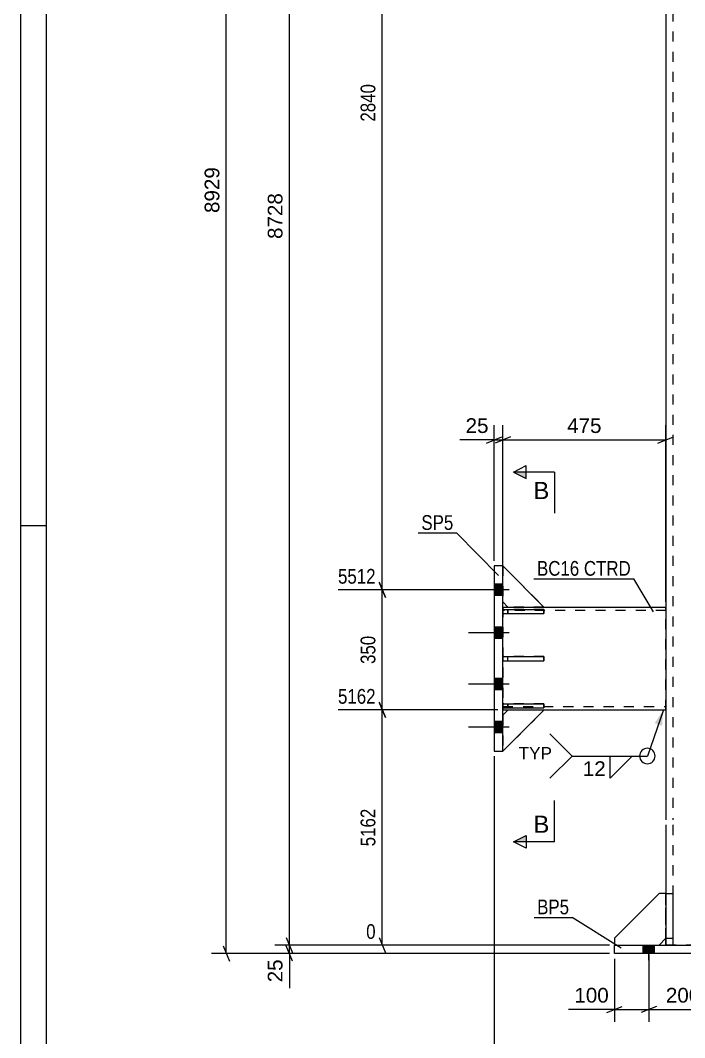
# Model space of a CAD drawing. Header units: millimetres. Extents: x 0 to 841, y 0 to 594.
# Drawn here: x 0 to 129.2, y 198.5 to 396.3 of the extents above; entities that cross this region are included whole.
import ezdxf

# ---------------------------------------------------------------- set-up
doc = ezdxf.new("R2010")
doc.units = ezdxf.units.MM
doc.linetypes.add('DXK_LINE_DOT2', pattern=[3.9198, 1.9599, -1.9599])
doc.styles.add('Arial', font='ARIAL.TTF', dxfattribs={"height": 0.2})
doc.styles.add('Arial Narrow', font='ARIALN.TTF', dxfattribs={"height": 0.2})

# ---------------------------------------------------------------- blocks, each defined once
blk = doc.blocks.new('Unknown-284928707-1132')
at = {"color": 5, "linetype": 'Continuous'}
for p, q in [((0, 594), (0, 0)), ((5, 589), (5, 5)), ((5, 298), (0, 298))]:
    blk.add_line(p, q, dxfattribs=at)
blk = doc.blocks.new('Part-284928707-2675 - 2604')
at = {"color": 7, "linetype": 'DXK_LINE_DOT2'}
for p, q in [((101.82, 263.41), (93.82, 263.41)), ((93.82, 263.41), (93.82, 262.61)), ((94.82, 263.41), (94.82, 262.61)), ((101.82, 262.61), (101.82, 263.41)), ((93.82, 262.61), (101.82, 262.61))]:
    blk.add_line(p, q, dxfattribs=at)
blk = doc.blocks.new('Part-284928707-2612 - 2604')
at = {"color": 7, "linetype": 'DXK_LINE_DOT2'}
for p, q in [((93.82, 283.22), (93.82, 290.22)), ((93.82, 290.22), (101.82, 282.22)), ((94.82, 282.22), (93.82, 283.22)), ((101.82, 282.22), (94.82, 282.22))]:
    blk.add_line(p, q, dxfattribs=at)
blk = doc.blocks.new('Part-284928707-2677 - 2604')
at = {"color": 7, "linetype": 'DXK_LINE_DOT2'}
for p, q in [((101.82, 272.58), (93.82, 272.58)), ((93.82, 272.58), (93.82, 271.78)), ((93.82, 271.78), (101.82, 271.78)), ((94.82, 271.78), (94.82, 272.58)), ((101.82, 271.78), (101.82, 272.58))]:
    blk.add_line(p, q, dxfattribs=at)
blk = doc.blocks.new('Part-284928707-2613 - 2604')
at = {"color": 2, "linetype": 'Continuous'}
for p, q in [((93.82, 290.22), (101.82, 282.22)), ((93.82, 283.22), (94.82, 282.22)), ((94.82, 282.22), (101.82, 282.22))]:
    blk.add_line(p, q, dxfattribs=at)
at = {"color": 7, "linetype": 'DXK_LINE_DOT2'}
blk.add_line((93.82, 290.22), (93.82, 283.22), dxfattribs=at)
blk = doc.blocks.new('Part-284928707-2678 - 2604')
at = {"color": 2, "linetype": 'Continuous'}
for p, q in [((93.82, 263.41), (101.82, 263.41)), ((93.82, 263.41), (93.82, 262.61)), ((101.82, 263.41), (101.82, 262.61)), ((93.82, 262.61), (101.82, 262.61))]:
    blk.add_line(p, q, dxfattribs=at)
at = {"color": 7, "linetype": 'DXK_LINE_DOT2'}
blk.add_line((94.82, 262.61), (94.82, 263.41), dxfattribs=at)
blk = doc.blocks.new('Part-284928707-2614 - 2604')
at = {"color": 7, "linetype": 'DXK_LINE_DOT2'}
for p, q in [((94.82, 262.18), (93.82, 261.18)), ((93.82, 254.18), (101.82, 262.18)), ((93.82, 261.18), (93.82, 254.18)), ((101.82, 262.18), (94.82, 262.18))]:
    blk.add_line(p, q, dxfattribs=at)
blk = doc.blocks.new('Part-284928707-2615 - 2604')
at = {"color": 2, "linetype": 'Continuous'}
for p, q in [((94.82, 262.18), (93.82, 261.18)), ((93.82, 254.18), (101.82, 262.18)), ((101.82, 262.18), (94.82, 262.18)), ((93.82, 254.22), (93.82, 254.18))]:
    blk.add_line(p, q, dxfattribs=at)
at = {"color": 7, "linetype": 'DXK_LINE_DOT2'}
blk.add_line((93.82, 254.18), (93.82, 261.18), dxfattribs=at)
blk = doc.blocks.new('Part-284928707-2680 - 2604')
at = {"color": 2, "linetype": 'Continuous'}
for p, q in [((93.82, 272.58), (101.82, 272.58)), ((93.82, 272.58), (93.82, 271.78)), ((93.82, 271.78), (101.82, 271.78)), ((101.82, 272.58), (101.82, 271.78))]:
    blk.add_line(p, q, dxfattribs=at)
at = {"color": 7, "linetype": 'DXK_LINE_DOT2'}
blk.add_line((94.82, 271.78), (94.82, 272.58), dxfattribs=at)
blk = doc.blocks.new('Part-284928707-2623 - 2604')
at = {"color": 2, "linetype": 'Continuous'}
for p, q in [((125.53, 226.51), (125.53, 216.51)), ((125.53, 226.51), (126.86, 226.51)), ((126.86, 226.51), (126.86, 216.51)), ((125.53, 217.85), (126.86, 217.85)), ((125.53, 216.51), (126.86, 216.51))]:
    blk.add_line(p, q, dxfattribs=at)
blk = doc.blocks.new('Part-284928707-2625 - 2604')
at = {"color": 2, "linetype": 'Continuous'}
for p, q in [((124.19, 226.51), (115.53, 217.85)), ((125.53, 226.51), (124.19, 226.51)), ((115.53, 217.85), (115.53, 216.51)), ((124.19, 216.51), (125.53, 217.85))]:
    blk.add_line(p, q, dxfattribs=at)
at = {"color": 7, "linetype": 'DXK_LINE_DOT2'}
for p, q in [((125.53, 226.51), (125.53, 217.85)), ((115.53, 216.51), (124.19, 216.51))]:
    blk.add_line(p, q, dxfattribs=at)
blk = doc.blocks.new('Part-284928707-2690 - 2604')
at = {"color": 2, "linetype": 'Continuous'}
for p, q in [((92.15, 290.22), (92.15, 254.22)), ((93.82, 290.22), (92.15, 290.22)), ((93.82, 254.22), (93.82, 290.22)), ((92.15, 254.22), (93.82, 254.22))]:
    blk.add_line(p, q, dxfattribs=at)
blk = doc.blocks.new('Part-284928707-2630 - 2604')
at = {"color": 2, "linetype": 'Continuous'}
for p, q in [((115.53, 214.85), (115.53, 216.51)), ((115.53, 216.51), (168.86, 216.51)), ((168.86, 216.51), (168.86, 214.85)), ((168.86, 214.85), (115.53, 214.85))]:
    blk.add_line(p, q, dxfattribs=at)
blk = doc.blocks.new('Part-284928707-2635 - 2604')
at = {"color": 2, "linetype": 'Continuous'}
for p, q in [((125.53, 499.91), (125.53, 240.85)), ((125.53, 239.85), (125.53, 226.51))]:
    blk.add_line(p, q, dxfattribs=at)
at = {"color": 7, "linetype": 'DXK_LINE_DOT2'}
for p, q in [((126.86, 499.91), (126.86, 240.85)), ((126.86, 239.85), (126.86, 216.51)), ((125.53, 226.51), (125.53, 216.51)), ((158.86, 216.51), (125.53, 216.51))]:
    blk.add_line(p, q, dxfattribs=at)
blk = doc.blocks.new('Bolt-284928707-2638 - 2604')
at = {"linetype": 'Continuous'}
for points in [[(92.15, 286.66), (92.15, 284.46), (93.82, 284.46), (93.82, 286.66)], [(92.15, 286.66), (92.15, 284.46), (93.82, 284.46), (93.82, 286.66)], [(92.15, 286.66), (92.15, 284.46), (93.82, 284.46), (93.82, 286.66)], [(92.15, 278.32), (92.15, 276.12), (93.82, 276.12), (93.82, 278.32)], [(92.15, 278.32), (92.15, 276.12), (93.82, 276.12), (93.82, 278.32)], [(92.15, 268.32), (92.15, 266.12), (93.82, 266.12), (93.82, 268.32)], [(92.15, 268.32), (92.15, 266.12), (93.82, 266.12), (93.82, 268.32)], [(92.15, 259.99), (92.15, 257.79), (93.82, 257.79), (93.82, 259.99)], [(92.15, 259.99), (92.15, 257.79), (93.82, 257.79), (93.82, 259.99)], [(92.15, 259.99), (92.15, 257.79), (93.82, 257.79), (93.82, 259.99)]]:
    blk.add_hatch(color=1, dxfattribs=at).paths.add_polyline_path(points)
at = {"color": 1, "linetype": 'Continuous'}
for p, q in [((95.08, 285.56), (87.15, 285.56)), ((95.08, 285.56), (87.15, 285.56)), ((95.08, 285.56), (87.15, 285.56)), ((93.82, 286.66), (92.15, 286.66)), ((93.82, 286.66), (92.15, 286.66)), ((93.82, 286.66), (92.15, 286.66)), ((93.82, 284.46), (92.15, 284.46)), ((93.82, 284.46), (92.15, 284.46)), ((93.82, 284.46), (92.15, 284.46)), ((95.08, 277.22), (87.15, 277.22)), ((95.08, 277.22), (87.15, 277.22)), ((93.82, 278.32), (92.15, 278.32)), ((93.82, 278.32), (92.15, 278.32)), ((93.82, 276.12), (92.15, 276.12)), ((93.82, 276.12), (92.15, 276.12)), ((95.08, 267.22), (87.15, 267.22)), ((95.08, 267.22), (87.15, 267.22)), ((93.82, 268.32), (92.15, 268.32)), ((93.82, 268.32), (92.15, 268.32)), ((93.82, 266.12), (92.15, 266.12)), ((93.82, 266.12), (92.15, 266.12)), ((93.82, 259.99), (92.15, 259.99)), ((93.82, 259.99), (92.15, 259.99)), ((93.82, 259.99), (92.15, 259.99)), ((95.08, 258.89), (87.15, 258.89)), ((95.08, 258.89), (87.15, 258.89)), ((95.08, 258.89), (87.15, 258.89)), ((93.82, 257.79), (92.15, 257.79)), ((93.82, 257.79), (92.15, 257.79)), ((93.82, 257.79), (92.15, 257.79))]:
    blk.add_line(p, q, dxfattribs=at)
blk = doc.blocks.new('Bolt-284928707-2642 - 2604')
at = {"linetype": 'Continuous'}
for points in [[(123.29, 216.51), (121.09, 216.51), (121.09, 214.85), (123.29, 214.85)], [(123.29, 216.51), (121.09, 216.51), (121.09, 214.85), (123.29, 214.85)], [(123.29, 216.51), (121.09, 216.51), (121.09, 214.85), (123.29, 214.85)], [(123.29, 216.51), (121.09, 216.51), (121.09, 214.85), (123.29, 214.85)], [(136.63, 216.51), (134.43, 216.51), (134.43, 214.85), (136.63, 214.85)], [(136.63, 216.51), (134.43, 216.51), (134.43, 214.85), (136.63, 214.85)], [(149.96, 216.51), (147.76, 216.51), (147.76, 214.85), (149.96, 214.85)], [(149.96, 216.51), (147.76, 216.51), (147.76, 214.85), (149.96, 214.85)], [(163.29, 216.51), (161.09, 216.51), (161.09, 214.85), (163.29, 214.85)], [(163.29, 216.51), (161.09, 216.51), (161.09, 214.85), (163.29, 214.85)], [(163.29, 216.51), (161.09, 216.51), (161.09, 214.85), (163.29, 214.85)], [(163.29, 216.51), (161.09, 216.51), (161.09, 214.85), (163.29, 214.85)]]:
    blk.add_hatch(color=1, dxfattribs=at).paths.add_polyline_path(points)
at = {"color": 1, "linetype": 'Continuous'}
for p, q in [((121.09, 214.85), (121.09, 216.51)), ((121.09, 214.85), (121.09, 216.51)), ((121.09, 214.85), (121.09, 216.51)), ((121.09, 214.85), (121.09, 216.51)), ((122.19, 213.58), (122.19, 216.51)), ((122.19, 213.58), (122.19, 216.51)), ((122.19, 213.58), (122.19, 216.51)), ((122.19, 213.58), (122.19, 216.51)), ((123.29, 214.85), (123.29, 216.51)), ((123.29, 214.85), (123.29, 216.51)), ((123.29, 214.85), (123.29, 216.51)), ((123.29, 214.85), (123.29, 216.51)), ((134.43, 214.85), (134.43, 216.51)), ((134.43, 214.85), (134.43, 216.51)), ((135.53, 213.58), (135.53, 216.51)), ((135.53, 213.58), (135.53, 216.51)), ((136.63, 214.85), (136.63, 216.51)), ((136.63, 214.85), (136.63, 216.51)), ((147.76, 214.85), (147.76, 216.51)), ((147.76, 214.85), (147.76, 216.51)), ((148.86, 213.58), (148.86, 216.51)), ((148.86, 213.58), (148.86, 216.51)), ((149.96, 214.85), (149.96, 216.51)), ((149.96, 214.85), (149.96, 216.51)), ((161.09, 214.85), (161.09, 216.51)), ((161.09, 214.85), (161.09, 216.51)), ((161.09, 214.85), (161.09, 216.51)), ((161.09, 214.85), (161.09, 216.51)), ((162.19, 213.58), (162.19, 216.51)), ((162.19, 213.58), (162.19, 216.51)), ((162.19, 213.58), (162.19, 216.51)), ((162.19, 213.58), (162.19, 216.51)), ((163.29, 214.85), (163.29, 216.51)), ((163.29, 214.85), (163.29, 216.51)), ((163.29, 214.85), (163.29, 216.51)), ((163.29, 214.85), (163.29, 216.51))]:
    blk.add_line(p, q, dxfattribs=at)
blk = doc.blocks.new('Part-284928707-2654 - 2604')
at = {"color": 7, "linetype": 'DXK_LINE_DOT2'}
for p, q in [((124.19, 226.51), (115.53, 217.85)), ((125.53, 226.51), (124.19, 226.51)), ((125.53, 217.85), (125.53, 226.51)), ((115.53, 217.85), (115.53, 216.51)), ((124.19, 216.51), (125.53, 217.85)), ((115.53, 216.51), (124.19, 216.51))]:
    blk.add_line(p, q, dxfattribs=at)
blk = doc.blocks.new('Part-284928707-2655 - 2604')
at = {"color": 7, "linetype": 'DXK_LINE_DOT2'}
for p, q in [((125.53, 216.51), (125.53, 226.51)), ((125.53, 226.51), (126.86, 226.51)), ((126.86, 226.51), (126.86, 216.51)), ((125.53, 217.85), (126.86, 217.85)), ((126.86, 216.51), (125.53, 216.51))]:
    blk.add_line(p, q, dxfattribs=at)
blk = doc.blocks.new('Part-284928707-2760 - 2604')
at = {"color": 2, "linetype": 'Continuous'}
for p, q in [((93.82, 282.22), (94.82, 282.22)), ((101.82, 282.22), (125.53, 282.22)), ((93.82, 262.22), (125.53, 262.22))]:
    blk.add_line(p, q, dxfattribs=at)
at = {"color": 7, "linetype": 'DXK_LINE_DOT2'}
for p, q in [((93.82, 282.22), (93.82, 262.22)), ((125.53, 281.56), (93.82, 281.56)), ((94.82, 282.22), (101.82, 282.22)), ((125.53, 262.22), (125.53, 282.22)), ((93.82, 262.89), (125.53, 262.89))]:
    blk.add_line(p, q, dxfattribs=at)
blk = doc.blocks.new('Part-284928707-2784 - 2604')
at = {"color": 7, "linetype": 'DXK_LINE_DOT2'}
for p, q in [((101.82, 281.75), (93.82, 281.75)), ((93.82, 281.75), (93.82, 280.95)), ((93.82, 280.95), (101.82, 280.95)), ((94.82, 281.75), (94.82, 280.95)), ((101.82, 280.95), (101.82, 281.75))]:
    blk.add_line(p, q, dxfattribs=at)
blk = doc.blocks.new('Part-284928707-2785 - 2604')
at = {"color": 2, "linetype": 'Continuous'}
for p, q in [((93.82, 281.75), (101.82, 281.75)), ((93.82, 281.75), (93.82, 280.95)), ((93.82, 280.95), (101.82, 280.95)), ((101.82, 281.75), (101.82, 280.95))]:
    blk.add_line(p, q, dxfattribs=at)
at = {"color": 7, "linetype": 'DXK_LINE_DOT2'}
blk.add_line((94.82, 280.95), (94.82, 281.75), dxfattribs=at)
blk = doc.blocks.new('StraightDimension-284928707-3043 - 2604')
at = {"color": 7, "linetype": 'Continuous'}
for p, q in [((92.79, 474.89), (61.77, 474.89)), ((70.98, 473.39), (69.78, 476.39)), ((70.38, 285.56), (70.38, 474.89)), ((69.78, 287.06), (70.98, 284.06)), ((87.82, 285.56), (61.77, 285.56))]:
    blk.add_line(p, q, dxfattribs=at)
at = {"color": 0, "linetype": 'Continuous'}
blk.add_wipeout([(69.68, 475.49), (69.68, 479.69), (61.17, 479.69), (61.17, 475.49)], dxfattribs=at)
at = {"color": 0}
blk.add_wipeout([(69.63, 384.48), (65.43, 384.48), (65.43, 375.97), (69.63, 375.97)], dxfattribs=at)
at = {"color": 3, "linetype": 'Continuous', "style": 'Arial Narrow'}
blk.add_text('8352', height=2.863, dxfattribs=at).set_placement((61.77, 476.09))
at = {"color": 3, "style": 'Arial Narrow'}
blk.add_text('2840', height=2.863, rotation=90.0002, dxfattribs=at).set_placement((69.03, 376.57))
blk = doc.blocks.new('StraightDimension-284928707-2828 - 2604')
at = {"color": 7, "linetype": 'Continuous'}
for p, q in [((92.15, 253.22), (92.15, 182.64)), ((192.15, 253.23), (192.15, 182.64)), ((93.65, 185.64), (90.65, 184.44)), ((92.15, 185.04), (192.15, 185.04)), ((190.65, 184.44), (193.65, 185.64))]:
    blk.add_line(p, q, dxfattribs=at)
at = {"color": 0}
blk.add_wipeout([(147.2, 185.79), (147.2, 189.99), (137.1, 189.99), (137.1, 185.79)], dxfattribs=at)
at = {"color": 3, "style": 'Arial'}
blk.add_text('1500', height=2.865, dxfattribs=at).set_placement((137.7, 186.39))
blk = doc.blocks.new('StraightDimension-284928707-2839 - 2604')
at = {"color": 7, "linetype": 'Continuous'}
for p, q in [((115.53, 213.85), (115.53, 201.58)), ((122.19, 214.68), (122.19, 201.58)), ((114.03, 203.38), (117.03, 204.58)), ((115.53, 203.98), (122.19, 203.98)), ((123.69, 204.58), (120.69, 203.38))]:
    blk.add_line(p, q, dxfattribs=at)
at = {"color": 0}
blk.add_wipeout([(115, 204.73), (115, 208.93), (107.13, 208.93), (107.13, 204.73)], dxfattribs=at)
at = {"color": 7, "linetype": 'Continuous'}
blk.add_line((115.53, 203.98), (106.61, 203.98), dxfattribs=at)
blk.add_line((115.53, 203.98), (106.61, 203.98), dxfattribs=at)
at = {"color": 3, "style": 'Arial'}
blk.add_text('100', height=2.865, dxfattribs=at).set_placement((107.73, 205.33))
blk = doc.blocks.new('StraightDimension-284928707-2849 - 2604')
at = {"color": 7, "linetype": 'Continuous'}
for p, q in [((122.19, 214.68), (122.19, 201.58)), ((135.53, 213.21), (135.53, 201.58)), ((123.69, 204.58), (120.69, 203.38)), ((122.19, 203.98), (135.53, 203.98)), ((134.03, 203.38), (137.03, 204.58))]:
    blk.add_line(p, q, dxfattribs=at)
at = {"color": 0}
blk.add_wipeout([(132.8, 204.73), (132.8, 208.93), (124.92, 208.93), (124.92, 204.73)], dxfattribs=at)
at = {"color": 3, "style": 'Arial'}
blk.add_text('200', height=2.865, dxfattribs=at).set_placement((125.52, 205.33))
blk = doc.blocks.new('StraightDimension-284928707-2962 - 2604')
at = {"color": 7, "linetype": 'Continuous'}
for p, q in [((92.15, 291.22), (92.15, 317.55)), ((93.82, 283.22), (93.82, 317.55)), ((90.65, 314.1), (93.65, 315.3)), ((92.15, 314.7), (93.82, 314.7)), ((95.32, 315.3), (92.32, 314.1))]:
    blk.add_line(p, q, dxfattribs=at)
at = {"color": 0}
blk.add_wipeout([(91.63, 315.45), (91.63, 319.65), (85.98, 319.65), (85.98, 315.45)], dxfattribs=at)
at = {"color": 7, "linetype": 'Continuous'}
blk.add_line((92.15, 314.7), (85.45, 314.7), dxfattribs=at)
blk.add_line((92.15, 314.7), (85.45, 314.7), dxfattribs=at)
at = {"color": 3, "style": 'Arial'}
blk.add_text('25', height=2.865, dxfattribs=at).set_placement((86.58, 316.05))
blk = doc.blocks.new('StraightDimension-284928707-2971 - 2604')
at = {"color": 7, "linetype": 'Continuous'}
for p, q in [((93.82, 283.22), (93.82, 317.55)), ((125.48, 283.22), (125.48, 317.55)), ((95.32, 315.3), (92.32, 314.1)), ((93.82, 314.7), (125.48, 314.7)), ((123.98, 314.1), (126.98, 315.3))]:
    blk.add_line(p, q, dxfattribs=at)
at = {"color": 0}
blk.add_wipeout([(113.59, 315.45), (113.59, 319.65), (105.72, 319.65), (105.72, 315.45)], dxfattribs=at)
at = {"color": 3, "style": 'Arial'}
blk.add_text('475', height=2.865, dxfattribs=at).set_placement((106.32, 316.05))
blk = doc.blocks.new('StraightDimension-284928707-2981 - 2604')
at = {"color": 7, "linetype": 'Continuous'}
for p, q in [((40.05, 214.85), (40.05, 511.66)), ((39.45, 216.35), (40.65, 213.35)), ((114.53, 214.85), (37.2, 214.85))]:
    blk.add_line(p, q, dxfattribs=at)
at = {"color": 0}
blk.add_wipeout([(39.3, 368.3), (35.1, 368.3), (35.1, 358.21), (39.3, 358.21)], dxfattribs=at)
at = {"color": 3, "style": 'Arial'}
blk.add_text('8929', height=2.865, rotation=90.0002, dxfattribs=at).set_placement((38.7, 358.81))
blk = doc.blocks.new('StraightDimension-284928707-2990 - 2604')
at = {"color": 7, "linetype": 'Continuous'}
for p, q in [((51.72, 218.01), (52.92, 215.01)), ((114.53, 216.51), (49.47, 216.51)), ((52.92, 213.35), (51.72, 216.35)), ((52.32, 214.85), (52.32, 216.51)), ((114.53, 214.85), (49.47, 214.85))]:
    blk.add_line(p, q, dxfattribs=at)
at = {"color": 0}
blk.add_wipeout([(51.57, 214.32), (47.37, 214.32), (47.37, 208.67), (51.57, 208.67)], dxfattribs=at)
at = {"color": 7, "linetype": 'Continuous'}
blk.add_line((52.32, 214.85), (52.32, 208.15), dxfattribs=at)
blk.add_line((52.32, 214.85), (52.32, 208.15), dxfattribs=at)
at = {"color": 3, "style": 'Arial'}
blk.add_text('25', height=2.865, rotation=90.0002, dxfattribs=at).set_placement((50.97, 209.27))
blk = doc.blocks.new('StraightDimension-284928707-2999 - 2604')
at = {"color": 7, "linetype": 'Continuous'}
for p, q in [((52.32, 216.51), (52.32, 499.91)), ((51.72, 218.01), (52.92, 215.01)), ((114.53, 216.51), (49.47, 216.51))]:
    blk.add_line(p, q, dxfattribs=at)
at = {"color": 0}
blk.add_wipeout([(51.57, 363.26), (47.37, 363.26), (47.37, 353.16), (51.57, 353.16)], dxfattribs=at)
at = {"color": 3, "style": 'Arial'}
blk.add_text('8728', height=2.865, rotation=90.0002, dxfattribs=at).set_placement((50.97, 353.76))
blk = doc.blocks.new('StraightDimension-284928707-3030 - 2604')
at = {"color": 7, "linetype": 'Continuous'}
for p, q in [((70.98, 260.72), (69.78, 263.72)), ((92.82, 262.22), (61.77, 262.22)), ((70.38, 216.51), (70.38, 262.22)), ((69.78, 218.01), (70.98, 215.01)), ((114.53, 216.51), (67.25, 216.51))]:
    blk.add_line(p, q, dxfattribs=at)
at = {"color": 0, "linetype": 'Continuous'}
for points in [[(69.68, 262.82), (69.68, 267.02), (61.17, 267.02), (61.17, 262.82)], [(69.68, 217.11), (69.68, 221.31), (66.65, 221.31), (66.65, 217.11)]]:
    blk.add_wipeout(points, dxfattribs=at)
at = {"color": 0}
blk.add_wipeout([(69.63, 243.63), (65.43, 243.63), (65.43, 235.11), (69.63, 235.11)], dxfattribs=at)
at = {"color": 3, "linetype": 'Continuous', "style": 'Arial Narrow'}
for s, height, p in [('5162', 2.863, (61.77, 263.42)), ('0', 2.86, (67.25, 217.71))]:
    blk.add_text(s, height=height, dxfattribs=at).set_placement(p)
at = {"color": 3, "style": 'Arial Narrow'}
blk.add_text('5162', height=2.863, rotation=90.0002, dxfattribs=at).set_placement((69.03, 235.71))
blk = doc.blocks.new('StraightDimension-284928707-3036 - 2604')
at = {"color": 7, "linetype": 'Continuous'}
for p, q in [((70.98, 284.06), (69.78, 287.06)), ((87.82, 285.56), (61.77, 285.56)), ((70.38, 262.22), (70.38, 285.56)), ((69.78, 263.72), (70.98, 260.72)), ((92.82, 262.22), (61.77, 262.22))]:
    blk.add_line(p, q, dxfattribs=at)
at = {"color": 0, "linetype": 'Continuous'}
blk.add_wipeout([(69.68, 286.16), (69.68, 290.36), (61.17, 290.36), (61.17, 286.16)], dxfattribs=at)
at = {"color": 0}
blk.add_wipeout([(69.63, 277.23), (65.43, 277.23), (65.43, 270.55), (69.63, 270.55)], dxfattribs=at)
at = {"color": 3, "linetype": 'Continuous', "style": 'Arial Narrow'}
blk.add_text('5512', height=2.863, dxfattribs=at).set_placement((61.77, 286.76))
at = {"color": 3, "style": 'Arial Narrow'}
blk.add_text('350', height=2.863, rotation=90.0002, dxfattribs=at).set_placement((69.03, 271.15))
blk = doc.blocks.new('Mark-284928707-2686 - 2604')
at = {"color": 0}
blk.add_wipeout([(84.19, 297.21), (84.19, 300.21), (77.98, 300.21), (77.98, 297.21)], dxfattribs=at)
blk.add_wipeout([(84.19, 297.21), (84.19, 300.21), (77.98, 300.21), (77.98, 297.21)], dxfattribs=at)
at = {"color": 30, "linetype": 'Continuous'}
for p in [(77.38, 296.61), (92.96, 288.33)]:
    blk.add_line(p, (84.79, 296.61), dxfattribs=at)
at = {"color": 3, "style": 'Arial Narrow'}
blk.add_text('SP5', height=2.863, dxfattribs=at).set_placement((77.98, 297.21))
blk = doc.blocks.new('Mark-284928707-2626 - 2604')
at = {"color": 0}
blk.add_wipeout([(106.7, 222.49), (106.7, 225.49), (100.49, 225.49), (100.49, 222.49)], dxfattribs=at)
blk.add_wipeout([(106.7, 222.49), (106.7, 225.49), (100.49, 225.49), (100.49, 222.49)], dxfattribs=at)
at = {"color": 30, "linetype": 'Continuous'}
for p in [(99.89, 221.89), (116.81, 215.88)]:
    blk.add_line(p, (107.3, 221.89), dxfattribs=at)
at = {"color": 3, "style": 'Arial Narrow'}
blk.add_text('BP5', height=2.863, dxfattribs=at).set_placement((100.49, 222.49))
blk = doc.blocks.new('Mark-284928707-2756 - 2604')
at = {"color": 0}
blk.add_wipeout([(108.68, 288.3), (108.68, 291.3), (100.46, 291.3), (100.46, 288.3)], dxfattribs=at)
blk.add_wipeout([(108.68, 288.3), (108.68, 291.3), (100.46, 291.3), (100.46, 288.3)], dxfattribs=at)
at = {"color": 3, "style": 'Arial Narrow'}
blk.add_text('BC16', height=2.863, dxfattribs=at).set_placement((100.46, 288.3))
at = {"color": 0}
blk.add_wipeout([(118.7, 288.3), (118.7, 291.3), (109.58, 291.3), (109.58, 288.3)], dxfattribs=at)
blk.add_wipeout([(118.7, 288.3), (118.7, 291.3), (109.58, 291.3), (109.58, 288.3)], dxfattribs=at)
at = {"color": 30, "linetype": 'Continuous'}
for p in [(99.86, 287.7), (123.14, 281.29)]:
    blk.add_line(p, (119.3, 287.7), dxfattribs=at)
at = {"color": 3, "style": 'Arial Narrow'}
blk.add_text('CTRD', height=2.863, dxfattribs=at).set_placement((109.58, 288.3))
blk = doc.blocks.new('SectionMark-284928707-3074 - 2604')
at = {"linetype": 'Continuous'}
for points in [[(98.36, 308.45), (98.36, 307.2), (95.86, 308.45)], [(98.36, 237.83), (98.36, 236.58), (95.86, 236.58)]]:
    blk.add_hatch(color=6, dxfattribs=at).paths.add_polyline_path(points)
at = {"color": 6, "linetype": 'Continuous'}
for p, q in [((95.86, 308.45), (98.36, 309.7)), ((98.36, 307.2), (98.36, 309.7)), ((103.86, 308.45), (95.86, 308.45)), ((95.86, 308.45), (98.36, 307.2)), ((103.86, 308.45), (103.86, 300.45)), ((103.86, 236.58), (103.86, 244.58)), ((95.86, 236.58), (98.36, 237.83)), ((98.36, 237.83), (98.36, 235.33)), ((103.86, 236.58), (95.86, 236.58)), ((98.36, 235.33), (95.86, 236.58))]:
    blk.add_line(p, q, dxfattribs=at)
at = {"color": 0, "linetype": 'Continuous'}
for points in [[(102.86, 303.2), (102.86, 306.7), (99.75, 306.7), (99.75, 303.2)], [(102.86, 238.33), (102.86, 241.83), (99.75, 241.83), (99.75, 238.33)]]:
    blk.add_wipeout(points, dxfattribs=at)
at = {"color": 3, "linetype": 'Continuous', "style": 'Arial'}
for p in [(99.75, 303.2), (99.75, 238.33)]:
    blk.add_text('B', height=3.34, dxfattribs=at).set_placement(p)
blk = doc.blocks.new('WeldMark-284928707-3101 - 2604')
at = {"linetype": 'Continuous'}
blk.add_hatch(color=30, dxfattribs=at).paths.add_polyline_path([(123.35, 259.64), (125.04, 262.22), (124.76, 259.15)])
at = {"color": 30, "linetype": 'Continuous'}
blk.add_line((125.04, 262.22), (121.92, 253.26), dxfattribs=at)
at = {"color": 3, "linetype": 'Continuous'}
for q in [(102.98, 257.55), (102.98, 248.98)]:
    blk.add_line((107.27, 253.26), q, dxfattribs=at)
for start, end in [(90, 270), (270, 90)]:
    blk.add_arc((121.92, 253.26), 1.5, start, end, dxfattribs=at)
at = {"color": 0}
blk.add_wipeout([(114.02, 249.16), (114.02, 252.56), (109.17, 252.56), (109.17, 249.16)], dxfattribs=at)
at = {"color": 30, "linetype": 'Continuous'}
blk.add_line((107.27, 253.26), (121.92, 253.26), dxfattribs=at)
at = {"color": 3, "linetype": 'Continuous'}
for p, q in [((114.67, 253.26), (118.96, 253.26)), ((118.96, 253.26), (114.67, 248.98)), ((114.67, 248.98), (114.67, 253.26))]:
    blk.add_line(p, q, dxfattribs=at)
at = {"color": 3, "style": 'Arial'}
blk.add_text('12', height=2.865, dxfattribs=at).set_placement((109.37, 249.36))
at = {"color": 0, "linetype": 'Continuous'}
blk.add_wipeout([(103.37, 252.61), (103.37, 255.11), (96.89, 255.11), (96.89, 252.61)], dxfattribs=at)
blk.add_wipeout([(103.37, 252.61), (103.37, 255.11), (96.89, 255.11), (96.89, 252.61)], dxfattribs=at)
at = {"color": 3, "linetype": 'Continuous', "style": 'Arial'}
blk.add_text('TYP', height=2.388, dxfattribs=at).set_placement((96.89, 252.61))

msp = doc.modelspace()

# ---------------------------------------------------------------- block references
for name in ['Unknown-284928707-1132', 'Part-284928707-2635 - 2604', 'Part-284928707-2690 - 2604', 'Part-284928707-2612 - 2604', 'Part-284928707-2613 - 2604', 'Bolt-284928707-2638 - 2604', 'Part-284928707-2760 - 2604', 'Part-284928707-2784 - 2604', 'Part-284928707-2785 - 2604', 'Part-284928707-2677 - 2604', 'Part-284928707-2680 - 2604', 'Part-284928707-2675 - 2604', 'Part-284928707-2678 - 2604', 'Part-284928707-2614 - 2604', 'Part-284928707-2615 - 2604', 'Part-284928707-2625 - 2604', 'Part-284928707-2654 - 2604', 'Part-284928707-2623 - 2604', 'Part-284928707-2655 - 2604', 'Part-284928707-2630 - 2604', 'Bolt-284928707-2642 - 2604']:
    msp.add_blockref(name, (0, 0))

# ---------------------------------------------------------------- next in the draw order: block references
for name in ['StraightDimension-284928707-3043 - 2604', 'StraightDimension-284928707-2828 - 2604']:
    msp.add_blockref(name, (0, 0))

# ---------------------------------------------------------------- next in the draw order: block references
for name in ['StraightDimension-284928707-2962 - 2604', 'StraightDimension-284928707-2839 - 2604']:
    msp.add_blockref(name, (0, 0))

# ---------------------------------------------------------------- next in the draw order: block references
for name in ['StraightDimension-284928707-2971 - 2604', 'StraightDimension-284928707-2849 - 2604']:
    msp.add_blockref(name, (0, 0))

# ---------------------------------------------------------------- next in the draw order: block references
msp.add_blockref('StraightDimension-284928707-2981 - 2604', (0, 0))

# ---------------------------------------------------------------- next in the draw order: block references
msp.add_blockref('StraightDimension-284928707-2990 - 2604', (0, 0))

# ---------------------------------------------------------------- next in the draw order: block references
msp.add_blockref('StraightDimension-284928707-2999 - 2604', (0, 0))

# ---------------------------------------------------------------- next in the draw order: block references
for name in ['Mark-284928707-2756 - 2604', 'StraightDimension-284928707-3030 - 2604']:
    msp.add_blockref(name, (0, 0))

# ---------------------------------------------------------------- next in the draw order: block references
for name in ['SectionMark-284928707-3074 - 2604', 'StraightDimension-284928707-3036 - 2604', 'Mark-284928707-2626 - 2604']:
    msp.add_blockref(name, (0, 0))

# ---------------------------------------------------------------- next in the draw order: block references
for name in ['Mark-284928707-2686 - 2604', 'WeldMark-284928707-3101 - 2604']:
    msp.add_blockref(name, (0, 0))

doc.saveas('drawing.dxf')
